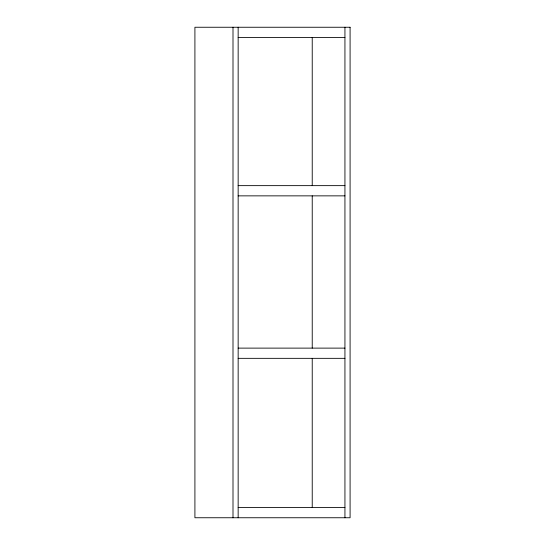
<?xml version="1.0" encoding="UTF-8"?>
<svg xmlns="http://www.w3.org/2000/svg" width="545" height="545" viewBox="0 0 545 545"><rect width="100%" height="100%" fill="white"/><g stroke="black" fill="none" stroke-linecap="round" stroke-linejoin="round"><path stroke-width="0.82" d="M238.151 37.469L344.937 37.469M238.151 185.641L344.937 185.641M238.151 195.859L344.937 195.859M238.151 348.119L344.937 348.119M238.151 358.338L344.937 358.338M238.151 507.531L344.937 507.531M344.937 27.25L344.937 517.75M312.231 37.469L312.231 185.641M312.231 195.859L312.231 348.119M312.231 358.338L312.231 507.531M238.151 27.25L238.151 517.75M233.001 27.25L233.001 517.75M350.088 27.25L194.912 27.25L194.912 517.75L350.088 517.75L350.088 27.25"/></g></svg>
